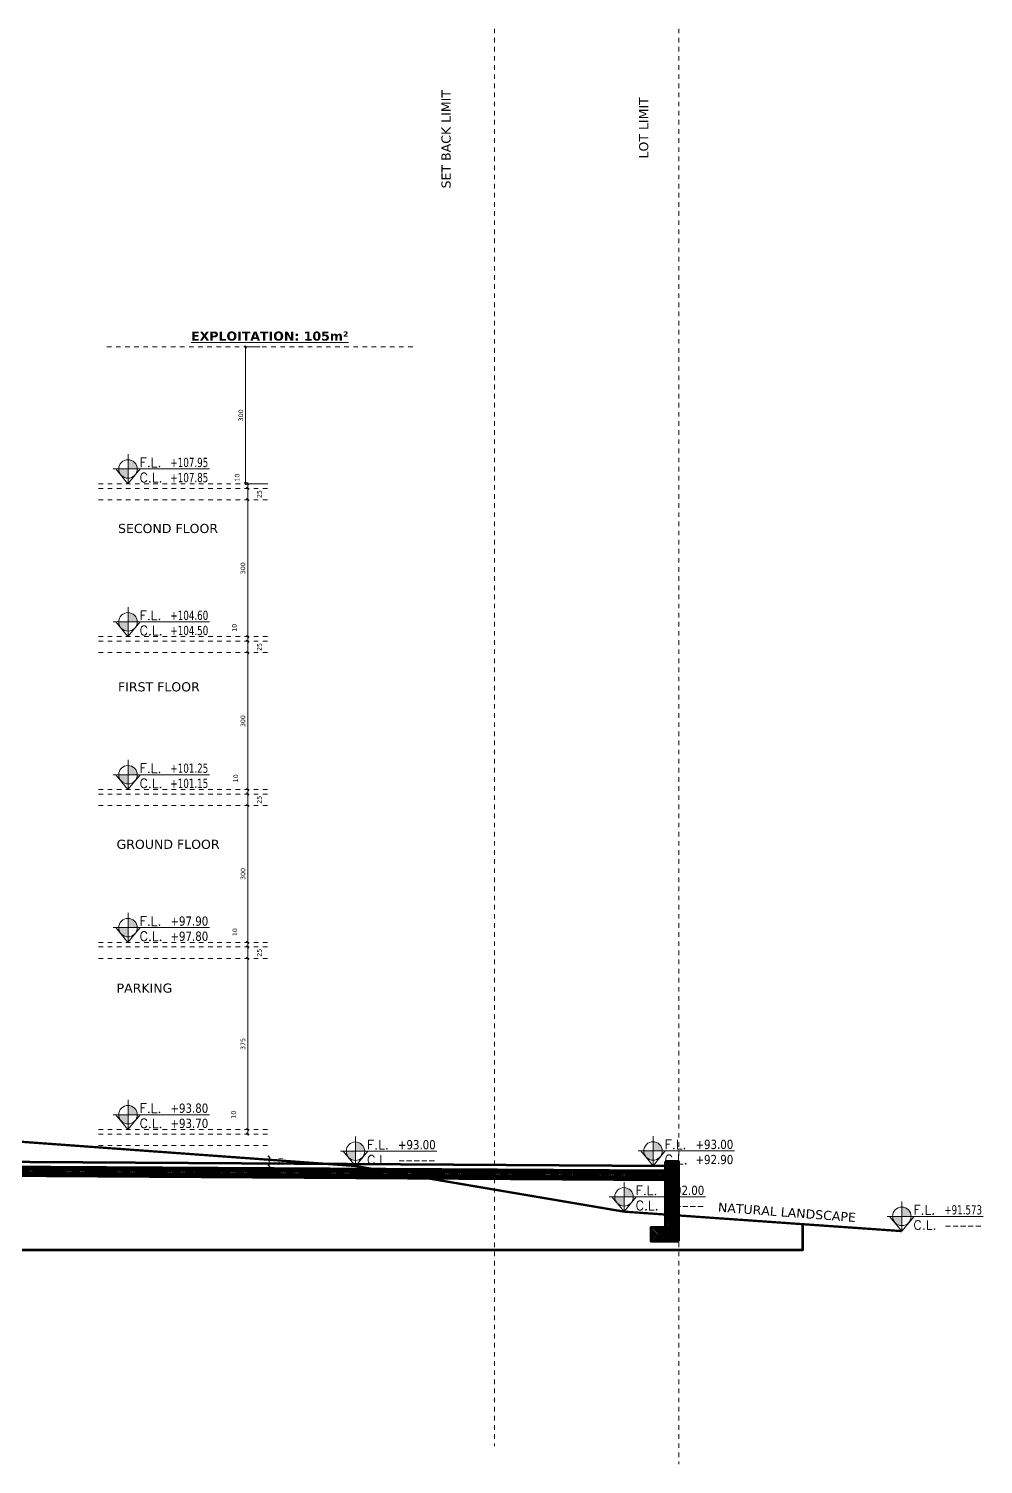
# Model space of a CAD drawing. Header units: inches. Extents: x -48 to 777, y -156 to 510.
# Drawn here: x 636.15 to 657.06, y -61.7 to -30.24 of the extents above; entities that cross this region are included whole.
import ezdxf
from ezdxf.enums import TextEntityAlignment as Align

# ---------------------------------------------------------------- set-up
doc = ezdxf.new("R2010")
doc.units = ezdxf.units.IN
doc.header["$MEASUREMENT"] = 0
doc.linetypes.add('HIDDEN', pattern=[0.375, 0.25, -0.125])
doc.linetypes.add('NUHA', pattern=[1.45, 0.75, -0.25, 0.2, -0.25])
doc.layers.get('Defpoints').update_dxf_attribs({"lineweight": 5})
for name, color, linetype, lineweight in [('A-DIM', 9, 'Continuous', 5), ('A-HIDDEN', 254, 'HIDDEN', 5), ('A-PILLARS', 1, 'Continuous', 60), ('A-SIGNS1', 20, 'Continuous', 15), ('A-SIGNS2', 30, 'Continuous', 15), ('A-TEXT', 50, 'Continuous', 15), ('H-PILLARS', 61, 'Continuous', 5)]:
    doc.layers.add(name, color=color, linetype=linetype, lineweight=lineweight)
doc.styles.add('ROMAND', font='verdana.ttf')
doc.styles.add('ROMANS', font='romans__.ttf', dxfattribs={"height": 0.14})
doc.dimstyles.new('M-1.50', dxfattribs={"dimtxt": 0.1, "dimasz": 0.05, "dimexe": 0.025, "dimexo": 0.025, "dimgap": 0.05, "dimtad": 1, "dimlfac": 100, "dimrnd": 0.5, "dimzin": 9, "dimdsep": 46, "dimtxsty": 'ROMAND', "dimblk": 'OBLIQUE', "dimcen": 1, "dimdle": 0.025, "dimclrd": 256, "dimclre": 256, "dimclrt": 2, "dimadec": 0, "dimazin": 0, "dimtfac": 0.666667, "dimtmove": 2, "dimatfit": 3, "dimfxl": 0.04, "dimtolj": 1, "dimtzin": 5, "dimlwd": -1, "dimlwe": -1, "dimarcsym": 0})

# ---------------------------------------------------------------- blocks, each defined once
blk = doc.blocks.new('GXFHGCGFCD')
at = {"layer": 'A-SIGNS1', "linetype": 'NUHA'}
h = blk.add_hatch(color=256, dxfattribs=at)
h.paths.add_polyline_path([(90.382, 61.33), (90.382, 61.17), (90.542, 61.17, 0.414214)])
h.paths.add_polyline_path([(90.382, 61.17), (90.222, 61.17, 0.414214), (90.382, 61.01)])
at = {"layer": 'A-SIGNS1'}
for p, q in [((90.382, 60.914), (90.382, 61.426)), ((90.126, 61.17), (91.79, 61.17))]:
    blk.add_line(p, q, dxfattribs=at)
blk.add_circle((90.382, 61.17), 0.16, dxfattribs=at)
blk = doc.blocks.new('DGXFHXFGDFD')
at = {"layer": 'A-SIGNS1'}
blk.add_blockref('GXFHGCGFCD', (0, 0), dxfattribs=at)
at = {"layer": 'A-SIGNS2', "linetype": 'NUHA', "style": 'ROMANS'}
for s, p in [('F.L.', (90.583, 61.203)), ('C.L.', (90.583, 60.941))]:
    blk.add_text(s, height=0.16, dxfattribs=at).set_placement(p)
at = {"layer": 'A-SIGNS2', "style": 'ROMANS', "width": 0.910135, "flags": 4}
for tag, p, p2 in [('NIV.FINI', (91.116, 61.203), (91.79, 61.203)), ('NIV.BETON', (91.116, 60.941), (91.79, 60.941))]:
    blk.add_attdef(tag, text='', height=0.16, dxfattribs=at).set_placement(p, p2, align=Align.FIT)
blk = doc.blocks.new('_Oblique')
at = {"color": 0, "linetype": 'ByBlock', "lineweight": -2}
blk.add_line((-0.5, -0.5), (0.5, 0.5), dxfattribs=at)
blk = doc.blocks.new('*D2256')
at = {"layer": 'A-DIM', "transparency": 16777216}
blk.add_line((641.413, -55.185), (641.413, -54.935), dxfattribs=at)
at = {"layer": 'Defpoints', "color": 0, "transparency": 16777216}
for p in [(641.413, -54.96), (641.413, -54.96), (641.413, -55.16)]:
    blk.add_point(p, dxfattribs=at)
at = {"layer": 'A-DIM', "transparency": 16777216, "xscale": 0.05, "yscale": 0.05, "zscale": 0.05}
for p, rotation in [((641.413, -54.96), 90), ((641.413, -55.16), 270)]:
    blk.add_blockref('_Oblique', p, dxfattribs=dict(at, rotation=rotation))
at = {"layer": 'A-DIM', "color": 2, "transparency": 16777216, "insert": (641.669, -55.06), "char_height": 0.1, "attachment_point": 5, "rotation": 90, "style": 'ROMAND'}
blk.add_mtext('\\A1;20', dxfattribs=at)
blk = doc.blocks.new('*D2257')
at = {"layer": 'A-DIM', "transparency": 16777216}
blk.add_line((640.943, -54.485), (640.943, -54.335), dxfattribs=at)
at = {"layer": 'Defpoints', "color": 0, "transparency": 16777216}
for p in [(640.943, -54.36), (640.943, -54.36), (640.943, -54.46)]:
    blk.add_point(p, dxfattribs=at)
at = {"layer": 'A-DIM', "transparency": 16777216, "xscale": 0.05, "yscale": 0.05, "zscale": 0.05}
for p, rotation in [((640.943, -54.36), 90), ((640.943, -54.46), 270)]:
    blk.add_blockref('_Oblique', p, dxfattribs=dict(at, rotation=rotation))
at = {"layer": 'A-DIM', "color": 2, "transparency": 16777216, "insert": (640.634, -54.034), "char_height": 0.1, "attachment_point": 5, "rotation": 90, "style": 'ROMAND'}
blk.add_mtext('\\A1;10', dxfattribs=at)
blk = doc.blocks.new('*D2258')
at = {"layer": 'A-DIM', "transparency": 16777216}
blk.add_line((640.943, -54.385), (640.943, -50.585), dxfattribs=at)
at = {"layer": 'Defpoints', "color": 0, "transparency": 16777216}
for p in [(640.943, -50.61), (640.943, -50.61), (640.943, -54.36)]:
    blk.add_point(p, dxfattribs=at)
at = {"layer": 'A-DIM', "transparency": 16777216, "xscale": 0.05, "yscale": 0.05, "zscale": 0.05}
for p, rotation in [((640.943, -50.61), 90), ((640.943, -54.36), 270)]:
    blk.add_blockref('_Oblique', p, dxfattribs=dict(at, rotation=rotation))
at = {"layer": 'A-DIM', "color": 2, "transparency": 16777216, "insert": (640.84, -52.485), "char_height": 0.1, "attachment_point": 5, "rotation": 90, "style": 'ROMAND'}
blk.add_mtext('\\A1;375', dxfattribs=at)
blk = doc.blocks.new('*D2259')
at = {"layer": 'A-DIM', "transparency": 16777216}
blk.add_line((640.943, -50.635), (640.943, -50.335), dxfattribs=at)
at = {"layer": 'Defpoints', "color": 0, "transparency": 16777216}
for p in [(640.943, -50.36), (640.943, -50.36), (640.943, -50.61)]:
    blk.add_point(p, dxfattribs=at)
at = {"layer": 'A-DIM', "transparency": 16777216, "xscale": 0.05, "yscale": 0.05, "zscale": 0.05}
for p, rotation in [((640.943, -50.36), 90), ((640.943, -50.61), 270)]:
    blk.add_blockref('_Oblique', p, dxfattribs=dict(at, rotation=rotation))
at = {"layer": 'A-DIM', "color": 2, "transparency": 16777216, "insert": (641.199, -50.485), "char_height": 0.1, "attachment_point": 5, "rotation": 90, "style": 'ROMAND'}
blk.add_mtext('\\A1;25', dxfattribs=at)
blk = doc.blocks.new('*D2260')
at = {"layer": 'A-DIM', "transparency": 16777216}
for p, q in [((640.943, -50.26), (640.943, -50.21)), ((640.943, -50.36), (640.943, -50.26)), ((640.943, -50.36), (640.943, -50.41))]:
    blk.add_line(p, q, dxfattribs=at)
at = {"layer": 'Defpoints', "color": 0, "transparency": 16777216}
for p in [(640.943, -50.26), (640.943, -50.26), (640.943, -50.36)]:
    blk.add_point(p, dxfattribs=at)
at = {"layer": 'A-DIM', "transparency": 16777216, "xscale": 0.05, "yscale": 0.05, "zscale": 0.05}
for p, rotation in [((640.943, -50.26), 270), ((640.943, -50.36), 90)]:
    blk.add_blockref('_Oblique', p, dxfattribs=dict(at, rotation=rotation))
at = {"layer": 'A-DIM', "color": 2, "transparency": 16777216, "insert": (640.663, -50.035), "char_height": 0.1, "attachment_point": 5, "rotation": 90, "style": 'ROMAND'}
blk.add_mtext('\\A1;10', dxfattribs=at)
blk = doc.blocks.new('*D2261')
at = {"layer": 'A-DIM', "transparency": 16777216}
blk.add_line((640.943, -50.285), (640.943, -47.235), dxfattribs=at)
at = {"layer": 'Defpoints', "color": 0, "transparency": 16777216}
for p in [(640.943, -47.26), (640.943, -47.26), (640.943, -50.26)]:
    blk.add_point(p, dxfattribs=at)
at = {"layer": 'A-DIM', "transparency": 16777216, "xscale": 0.05, "yscale": 0.05, "zscale": 0.05}
for p, rotation in [((640.943, -47.26), 90), ((640.943, -50.26), 270)]:
    blk.add_blockref('_Oblique', p, dxfattribs=dict(at, rotation=rotation))
at = {"layer": 'A-DIM', "color": 2, "transparency": 16777216, "insert": (640.84, -48.76), "char_height": 0.1, "attachment_point": 5, "rotation": 90, "style": 'ROMAND'}
blk.add_mtext('\\A1;300', dxfattribs=at)
blk = doc.blocks.new('*D2262')
at = {"layer": 'A-DIM', "transparency": 16777216}
blk.add_line((640.943, -47.285), (640.943, -46.985), dxfattribs=at)
at = {"layer": 'Defpoints', "color": 0, "transparency": 16777216}
for p in [(640.943, -47.01), (640.943, -47.01), (640.943, -47.26)]:
    blk.add_point(p, dxfattribs=at)
at = {"layer": 'A-DIM', "transparency": 16777216, "xscale": 0.05, "yscale": 0.05, "zscale": 0.05}
for p, rotation in [((640.943, -47.01), 90), ((640.943, -47.26), 270)]:
    blk.add_blockref('_Oblique', p, dxfattribs=dict(at, rotation=rotation))
at = {"layer": 'A-DIM', "color": 2, "transparency": 16777216, "insert": (641.199, -47.135), "char_height": 0.1, "attachment_point": 5, "rotation": 90, "style": 'ROMAND'}
blk.add_mtext('\\A1;25', dxfattribs=at)
blk = doc.blocks.new('*D2263')
at = {"layer": 'A-DIM', "transparency": 16777216}
blk.add_line((640.943, -47.035), (640.943, -46.885), dxfattribs=at)
at = {"layer": 'Defpoints', "color": 0, "transparency": 16777216}
for p in [(640.943, -46.91), (640.943, -46.91), (640.943, -47.01)]:
    blk.add_point(p, dxfattribs=at)
at = {"layer": 'A-DIM', "transparency": 16777216, "xscale": 0.05, "yscale": 0.05, "zscale": 0.05}
for p, rotation in [((640.943, -46.91), 90), ((640.943, -47.01), 270)]:
    blk.add_blockref('_Oblique', p, dxfattribs=dict(at, rotation=rotation))
at = {"layer": 'A-DIM', "color": 2, "transparency": 16777216, "insert": (640.681, -46.664), "char_height": 0.1, "attachment_point": 5, "rotation": 90, "style": 'ROMAND'}
blk.add_mtext('\\A1;10', dxfattribs=at)
blk = doc.blocks.new('*D2264')
at = {"layer": 'A-DIM', "transparency": 16777216}
blk.add_line((640.943, -46.935), (640.943, -43.885), dxfattribs=at)
at = {"layer": 'Defpoints', "color": 0, "transparency": 16777216}
for p in [(640.943, -43.91), (640.943, -43.91), (640.943, -46.91)]:
    blk.add_point(p, dxfattribs=at)
at = {"layer": 'A-DIM', "transparency": 16777216, "xscale": 0.05, "yscale": 0.05, "zscale": 0.05}
for p, rotation in [((640.943, -43.91), 90), ((640.943, -46.91), 270)]:
    blk.add_blockref('_Oblique', p, dxfattribs=dict(at, rotation=rotation))
at = {"layer": 'A-DIM', "color": 2, "transparency": 16777216, "insert": (640.84, -45.41), "char_height": 0.1, "attachment_point": 5, "rotation": 90, "style": 'ROMAND'}
blk.add_mtext('\\A1;300', dxfattribs=at)
blk = doc.blocks.new('*D2265')
at = {"layer": 'A-DIM', "transparency": 16777216}
blk.add_line((640.943, -43.935), (640.943, -43.635), dxfattribs=at)
at = {"layer": 'Defpoints', "color": 0, "transparency": 16777216}
for p in [(640.943, -43.66), (640.943, -43.66), (640.943, -43.91)]:
    blk.add_point(p, dxfattribs=at)
at = {"layer": 'A-DIM', "transparency": 16777216, "xscale": 0.05, "yscale": 0.05, "zscale": 0.05}
for p, rotation in [((640.943, -43.66), 90), ((640.943, -43.91), 270)]:
    blk.add_blockref('_Oblique', p, dxfattribs=dict(at, rotation=rotation))
at = {"layer": 'A-DIM', "color": 2, "transparency": 16777216, "insert": (641.199, -43.785), "char_height": 0.1, "attachment_point": 5, "rotation": 90, "style": 'ROMAND'}
blk.add_mtext('\\A1;25', dxfattribs=at)
blk = doc.blocks.new('*D2266')
at = {"layer": 'A-DIM', "transparency": 16777216}
blk.add_line((640.943, -43.685), (640.943, -43.535), dxfattribs=at)
at = {"layer": 'Defpoints', "color": 0, "transparency": 16777216}
for p in [(640.943, -43.56), (640.943, -43.56), (640.943, -43.66)]:
    blk.add_point(p, dxfattribs=at)
at = {"layer": 'A-DIM', "transparency": 16777216, "xscale": 0.05, "yscale": 0.05, "zscale": 0.05}
for p, rotation in [((640.943, -43.56), 90), ((640.943, -43.66), 270)]:
    blk.add_blockref('_Oblique', p, dxfattribs=dict(at, rotation=rotation))
at = {"layer": 'A-DIM', "color": 2, "transparency": 16777216, "insert": (640.652, -43.367), "char_height": 0.1, "attachment_point": 5, "rotation": 90, "style": 'ROMAND'}
blk.add_mtext('\\A1;10', dxfattribs=at)
blk = doc.blocks.new('*D2267')
at = {"layer": 'A-DIM', "transparency": 16777216}
blk.add_line((640.943, -43.585), (640.943, -40.535), dxfattribs=at)
at = {"layer": 'Defpoints', "color": 0, "transparency": 16777216}
for p in [(640.943, -40.56), (640.943, -40.56), (640.943, -43.56)]:
    blk.add_point(p, dxfattribs=at)
at = {"layer": 'A-DIM', "transparency": 16777216, "xscale": 0.05, "yscale": 0.05, "zscale": 0.05}
for p, rotation in [((640.943, -40.56), 90), ((640.943, -43.56), 270)]:
    blk.add_blockref('_Oblique', p, dxfattribs=dict(at, rotation=rotation))
at = {"layer": 'A-DIM', "color": 2, "transparency": 16777216, "insert": (640.84, -42.06), "char_height": 0.1, "attachment_point": 5, "rotation": 90, "style": 'ROMAND'}
blk.add_mtext('\\A1;300', dxfattribs=at)
blk = doc.blocks.new('*D2268')
at = {"layer": 'A-DIM', "transparency": 16777216}
blk.add_line((640.943, -40.585), (640.943, -40.285), dxfattribs=at)
at = {"layer": 'Defpoints', "color": 0, "transparency": 16777216}
for p in [(640.943, -40.31), (640.943, -40.31), (640.943, -40.56)]:
    blk.add_point(p, dxfattribs=at)
at = {"layer": 'A-DIM', "transparency": 16777216, "xscale": 0.05, "yscale": 0.05, "zscale": 0.05}
for p, rotation in [((640.943, -40.31), 90), ((640.943, -40.56), 270)]:
    blk.add_blockref('_Oblique', p, dxfattribs=dict(at, rotation=rotation))
at = {"layer": 'A-DIM', "color": 2, "transparency": 16777216, "insert": (641.199, -40.435), "char_height": 0.1, "attachment_point": 5, "rotation": 90, "style": 'ROMAND'}
blk.add_mtext('\\A1;25', dxfattribs=at)
blk = doc.blocks.new('*D2269')
at = {"layer": 'A-DIM', "transparency": 16777216}
blk.add_line((640.943, -40.335), (640.943, -40.185), dxfattribs=at)
at = {"layer": 'Defpoints', "color": 0, "transparency": 16777216}
for p in [(640.943, -40.21), (640.943, -40.21), (640.943, -40.31)]:
    blk.add_point(p, dxfattribs=at)
at = {"layer": 'A-DIM', "transparency": 16777216, "xscale": 0.05, "yscale": 0.05, "zscale": 0.05}
for p, rotation in [((640.943, -40.21), 90), ((640.943, -40.31), 270)]:
    blk.add_blockref('_Oblique', p, dxfattribs=dict(at, rotation=rotation))
at = {"layer": 'A-DIM', "color": 2, "transparency": 16777216, "insert": (640.712, -40.074), "char_height": 0.1, "attachment_point": 5, "rotation": 90, "style": 'ROMAND'}
blk.add_mtext('\\A1;10', dxfattribs=at)
blk = doc.blocks.new('*D2270')
at = {"layer": 'A-DIM', "transparency": 16777216}
for p, q in [((641.218, -37.21), (640.87, -37.21)), ((640.895, -37.185), (640.895, -40.235)), ((641.388, -40.21), (640.87, -40.21))]:
    blk.add_line(p, q, dxfattribs=at)
at = {"layer": 'Defpoints', "color": 0, "transparency": 16777216}
for p in [(641.243, -37.21), (640.895, -40.21), (641.413, -40.21)]:
    blk.add_point(p, dxfattribs=at)
at = {"layer": 'A-DIM', "transparency": 16777216, "xscale": 0.05, "yscale": 0.05, "zscale": 0.05}
for p, rotation in [((640.895, -37.21), 90), ((640.895, -40.21), 270)]:
    blk.add_blockref('_Oblique', p, dxfattribs=dict(at, rotation=rotation))
at = {"layer": 'A-DIM', "color": 2, "transparency": 16777216, "insert": (640.793, -38.71), "char_height": 0.1, "attachment_point": 5, "rotation": 90, "style": 'ROMAND'}
blk.add_mtext('\\A1;300', dxfattribs=at)
blk = doc.blocks.new('land 1')
at = {"layer": 'A-HIDDEN', "const_width": 0.05}
blk.add_lwpolyline([(54.398, -84.31), (56.311, -84.31), (56.448, -84.51), (56.448, -84.51), (56.83, -85.51), (57.289, -86.51), (62.573, -87.51), (68.756, -88.51), (75.405, -89.51), (82.346, -90.51), (88.715, -91.51), (102.502, -92.51), (108.386, -93.51), (114.473, -93.937), (114.473, -93.937)], dxfattribs=at)
at = {"layer": 'A-SIGNS1'}
for points in [[(56.716, -84.186), (56.448, -84.51), (56.178, -84.186)], [(57.098, -85.186), (56.83, -85.51), (56.56, -85.186)], [(57.557, -86.186), (57.289, -86.51), (57.019, -86.186)], [(62.841, -87.186), (62.573, -87.51), (62.303, -87.186)], [(69.024, -88.186), (68.756, -88.51), (68.486, -88.186)], [(75.673, -89.186), (75.405, -89.51), (75.135, -89.186)], [(82.613, -90.186), (82.346, -90.51), (82.076, -90.186)], [(88.982, -91.186), (88.715, -91.51), (88.445, -91.186)], [(102.77, -92.186), (102.502, -92.51), (102.232, -92.186)], [(108.654, -93.186), (108.386, -93.51), (108.116, -93.186)], [(114.741, -93.613), (114.473, -93.937), (114.203, -93.613)]]:
    blk.add_lwpolyline(points, dxfattribs=at)
ref = blk.add_blockref('DGXFHXFGDFD', (-58.084, -161.701), dxfattribs=dict(at, xscale=1.267200000000003, yscale=1.267200000000003, zscale=1.267200000000003))
ref.add_attrib('NIV.FINI', '+101.00', dxfattribs={"layer": 'A-SIGNS2', "height": 0.2028, "style": 'ROMAND', "width": 0.680836}).set_placement((57.378, -84.144), (58.206, -84.144), align=Align.FIT)
ref.add_attrib('NIV.BETON', '-----', dxfattribs={"layer": 'A-SIGNS2', "height": 0.2028, "style": 'ROMAND', "width": 1.307645}).set_placement((57.378, -84.476), (58.206, -84.476), align=Align.FIT)
ref = blk.add_blockref('DGXFHXFGDFD', (-57.702, -162.701), dxfattribs=dict(at, xscale=1.267200000000003, yscale=1.267200000000003, zscale=1.267200000000003))
ref.add_attrib('NIV.FINI', '+100.00', dxfattribs={"layer": 'A-SIGNS2', "height": 0.2028, "style": 'ROMAND', "width": 0.680836}).set_placement((57.76, -85.144), (58.588, -85.144), align=Align.FIT)
ref.add_attrib('NIV.BETON', '-----', dxfattribs={"layer": 'A-SIGNS2', "height": 0.2028, "style": 'ROMAND', "width": 1.307645}).set_placement((57.76, -85.476), (58.588, -85.476), align=Align.FIT)
ref = blk.add_blockref('DGXFHXFGDFD', (-57.242, -163.701), dxfattribs=dict(at, xscale=1.267200000000003, yscale=1.267200000000003, zscale=1.267200000000003))
ref.add_attrib('NIV.FINI', '+99.00', dxfattribs={"layer": 'A-SIGNS2', "height": 0.2028, "style": 'ROMAND', "width": 0.797031}).set_placement((58.22, -86.144), (59.048, -86.144), align=Align.FIT)
ref.add_attrib('NIV.BETON', '-----', dxfattribs={"layer": 'A-SIGNS2', "height": 0.2028, "style": 'ROMAND', "width": 1.307645}).set_placement((58.22, -86.476), (59.048, -86.476), align=Align.FIT)
ref = blk.add_blockref('DGXFHXFGDFD', (-51.959, -164.701), dxfattribs=dict(at, xscale=1.267200000000003, yscale=1.267200000000003, zscale=1.267200000000003))
ref.add_attrib('NIV.FINI', '+98.00', dxfattribs={"layer": 'A-SIGNS2', "height": 0.2028, "style": 'ROMAND', "width": 0.797031}).set_placement((63.503, -87.144), (64.331, -87.144), align=Align.FIT)
ref.add_attrib('NIV.BETON', '-----', dxfattribs={"layer": 'A-SIGNS2', "height": 0.2028, "style": 'ROMAND', "width": 1.307645}).set_placement((63.503, -87.476), (64.331, -87.476), align=Align.FIT)
ref = blk.add_blockref('DGXFHXFGDFD', (-45.776, -165.701), dxfattribs=dict(at, xscale=1.267200000000003, yscale=1.267200000000003, zscale=1.267200000000003))
ref.add_attrib('NIV.FINI', '+97.00', dxfattribs={"layer": 'A-SIGNS2', "height": 0.2028, "style": 'ROMAND', "width": 0.797031}).set_placement((69.686, -88.144), (70.514, -88.144), align=Align.FIT)
ref.add_attrib('NIV.BETON', '-----', dxfattribs={"layer": 'A-SIGNS2', "height": 0.2028, "style": 'ROMAND', "width": 1.307645}).set_placement((69.686, -88.476), (70.514, -88.476), align=Align.FIT)
ref = blk.add_blockref('DGXFHXFGDFD', (-39.127, -166.701), dxfattribs=dict(at, xscale=1.267200000000003, yscale=1.267200000000003, zscale=1.267200000000003))
ref.add_attrib('NIV.FINI', '+96.00', dxfattribs={"layer": 'A-SIGNS2', "height": 0.2028, "style": 'ROMAND', "width": 0.797031}).set_placement((76.335, -89.144), (77.163, -89.144), align=Align.FIT)
ref.add_attrib('NIV.BETON', '-----', dxfattribs={"layer": 'A-SIGNS2', "height": 0.2028, "style": 'ROMAND', "width": 1.307645}).set_placement((76.335, -89.476), (77.163, -89.476), align=Align.FIT)
ref = blk.add_blockref('DGXFHXFGDFD', (-32.186, -167.701), dxfattribs=dict(at, xscale=1.267200000000003, yscale=1.267200000000003, zscale=1.267200000000003))
ref.add_attrib('NIV.FINI', '+95.00', dxfattribs={"layer": 'A-SIGNS2', "height": 0.2028, "style": 'ROMAND', "width": 0.797031}).set_placement((83.276, -90.144), (84.104, -90.144), align=Align.FIT)
ref.add_attrib('NIV.BETON', '-----', dxfattribs={"layer": 'A-SIGNS2', "height": 0.2028, "style": 'ROMAND', "width": 1.307645}).set_placement((83.276, -90.476), (84.104, -90.476), align=Align.FIT)
ref = blk.add_blockref('DGXFHXFGDFD', (-25.817, -168.701), dxfattribs=dict(at, xscale=1.267200000000003, yscale=1.267200000000003, zscale=1.267200000000003))
ref.add_attrib('NIV.FINI', '+94.00', dxfattribs={"layer": 'A-SIGNS2', "height": 0.2028, "style": 'ROMAND', "width": 0.797031}).set_placement((89.645, -91.144), (90.473, -91.144), align=Align.FIT)
ref.add_attrib('NIV.BETON', '-----', dxfattribs={"layer": 'A-SIGNS2', "height": 0.2028, "style": 'ROMAND', "width": 1.307645}).set_placement((89.645, -91.476), (90.473, -91.476), align=Align.FIT)
ref = blk.add_blockref('DGXFHXFGDFD', (-12.03, -169.701), dxfattribs=dict(at, xscale=1.267200000000003, yscale=1.267200000000003, zscale=1.267200000000003))
ref.add_attrib('NIV.FINI', '+93.00', dxfattribs={"layer": 'A-SIGNS2', "height": 0.2028, "style": 'ROMAND', "width": 0.797031}).set_placement((103.432, -92.144), (104.26, -92.144), align=Align.FIT)
ref.add_attrib('NIV.BETON', '-----', dxfattribs={"layer": 'A-SIGNS2', "height": 0.2028, "style": 'ROMAND', "width": 1.307645}).set_placement((103.432, -92.476), (104.26, -92.476), align=Align.FIT)
ref = blk.add_blockref('DGXFHXFGDFD', (-6.146, -170.701), dxfattribs=dict(at, xscale=1.267200000000003, yscale=1.267200000000003, zscale=1.267200000000003))
ref.add_attrib('NIV.FINI', '+92.00', dxfattribs={"layer": 'A-SIGNS2', "height": 0.2028, "style": 'ROMAND', "width": 0.797031}).set_placement((109.316, -93.144), (110.144, -93.144), align=Align.FIT)
ref.add_attrib('NIV.BETON', '-----', dxfattribs={"layer": 'A-SIGNS2', "height": 0.2028, "style": 'ROMAND', "width": 1.307645}).set_placement((109.316, -93.476), (110.144, -93.476), align=Align.FIT)
ref = blk.add_blockref('DGXFHXFGDFD', (-0.059, -171.128), dxfattribs=dict(at, xscale=1.267200000000003, yscale=1.267200000000003, zscale=1.267200000000003))
ref.add_attrib('NIV.FINI', '+91.573', dxfattribs={"layer": 'A-SIGNS2', "height": 0.2028, "style": 'ROMAND', "width": 0.680836}).set_placement((115.403, -93.571), (116.231, -93.571), align=Align.FIT)
ref.add_attrib('NIV.BETON', '-----', dxfattribs={"layer": 'A-SIGNS2', "height": 0.2028, "style": 'ROMAND', "width": 1.307645}).set_placement((115.403, -93.903), (116.231, -93.903), align=Align.FIT)

msp = doc.modelspace()

# ---------------------------------------------------------------- hatches: boundary and pattern name
at = {"layer": 'H-PILLARS'}
h = msp.add_hatch(dxfattribs=at)
h.set_pattern_fill('ANSI31', color=256, scale=0.2, angle=90)
h.set_pattern_definition([(135, (540.8021, -53.112392), (-0.0176776695, -0.0176776695), [])])
h.paths.add_polyline_path([(650.09106, -55.25987), (633.83842, -55.15987), (633.83842, -55.35987), (650.09168, -55.45987)])
h = msp.add_hatch(dxfattribs=at)
h.set_pattern_fill('ANSI31', color=256, scale=0.2, angle=90)
h.set_pattern_definition([(135, (409.28731, -53.928783), (-0.0176776695, -0.0176776695), [])])
h.paths.add_polyline_path([(650.39168, -55.05987), (650.09168, -55.05987), (650.09168, -56.50987), (650.39168, -56.50987)])
h = msp.add_hatch(dxfattribs=at)
h.set_pattern_fill('ANSI31', color=256, scale=0.2, angle=90)
h.set_pattern_definition([(135, (409.28731, -54.21658), (-0.0176776695, -0.0176776695), [])])
h.paths.add_polyline_path([(650.39168, -56.80987), (650.39168, -56.50987), (649.77819, -56.50987), (649.77819, -56.80987)])

# ---------------------------------------------------------------- linework, layer by layer
at = {"layer": 'A-HIDDEN', "ltscale": 0.4}
for p, q in [((646.35104, -30.23752), (646.35104, -61.29588)), ((650.39168, -30.23752), (650.39168, -61.69588)), ((637.67603, -40.20987), (641.41251, -40.20987)), ((637.67603, -40.30987), (641.41251, -40.30987)), ((637.67603, -40.55987), (641.41251, -40.55987)), ((637.67603, -43.55987), (641.41251, -43.55987)), ((637.67603, -43.65987), (641.41251, -43.65987)), ((637.67603, -43.90987), (641.41251, -43.90987)), ((637.67603, -46.90987), (641.41251, -46.90987)), ((637.67603, -47.00987), (641.41251, -47.00987)), ((637.67603, -47.25987), (641.41251, -47.25987)), ((637.67603, -50.25987), (641.41251, -50.25987)), ((637.67603, -50.35987), (641.41251, -50.35987)), ((637.67603, -50.60987), (641.41251, -50.60987)), ((637.67603, -54.35992), (641.41251, -54.35992)), ((637.67603, -54.45992), (641.41251, -54.45992)), ((637.67603, -54.70992), (641.41251, -54.70992))]:
    msp.add_line(p, q, dxfattribs=at)
at = {"layer": 'A-HIDDEN', "linetype": 'HIDDEN', "ltscale": 0.3}
msp.add_line((637.85909, -37.20987), (644.6266, -37.20987), dxfattribs=at)
at = {"layer": 'A-PILLARS'}
for p, q in [((633.78839, -55.35987), (650.09168, -55.45987)), ((633.83842, -55.15987), (650.09168, -55.25987))]:
    msp.add_line(p, q, dxfattribs=at)
for points in [[(595.44645, -46.95987), (595.44645, -56.99318), (653.10287, -56.99318), (653.10287, -56.46103)], [(650.09168, -55.15987), (633.83842, -55.05987)]]:
    msp.add_lwpolyline(points, dxfattribs=at)
for points in [[(650.09168, -55.05987), (650.09168, -56.50987), (650.39168, -56.50987), (650.39168, -55.05987)], [(650.39168, -56.80987), (650.39168, -56.50987), (649.77819, -56.50987), (649.77819, -56.80987)]]:
    msp.add_lwpolyline(points, close=True, dxfattribs=at)
at = {"layer": 'A-SIGNS1'}
for points in [[(638.58892, -39.88547), (638.32102, -40.20987), (638.05102, -39.88547)], [(638.58892, -43.23547), (638.32102, -43.55987), (638.05102, -43.23547)], [(638.58892, -46.58547), (638.32102, -46.90987), (638.05102, -46.58547)], [(638.58892, -49.93547), (638.32102, -50.25987), (638.05102, -49.93547)], [(638.58892, -54.03551), (638.32102, -54.35992), (638.05102, -54.03551)], [(650.09189, -54.82914), (649.82399, -55.15354), (649.55398, -54.82914)]]:
    msp.add_lwpolyline(points, dxfattribs=at)

# ---------------------------------------------------------------- block references
at = {"layer": 'A-DIM'}
msp.add_blockref('land 1', (540.8021, 37.35048), dxfattribs=at)
at = {"layer": 'A-SIGNS1'}
ref = msp.add_blockref('DGXFHXFGDFD', (523.78912, -117.40023), dxfattribs=dict(at, xscale=1.267200000000003, yscale=1.267200000000003, zscale=1.267200000000003))
ref.add_attrib('NIV.FINI', '+107.95', dxfattribs={"layer": 'A-SIGNS2', "height": 0.202752, "style": 'ROMAND', "width": 0.680836}).set_placement((639.25114, -39.84362), (640.07911, -39.84362), align=Align.FIT)
ref.add_attrib('NIV.BETON', '+107.85', dxfattribs={"layer": 'A-SIGNS2', "height": 0.202752, "style": 'ROMAND', "width": 0.680836}).set_placement((639.25114, -40.17539), (640.07911, -40.17539), align=Align.FIT)
ref = msp.add_blockref('DGXFHXFGDFD', (523.78912, -120.75023), dxfattribs=dict(at, xscale=1.267200000000003, yscale=1.267200000000003, zscale=1.267200000000003))
ref.add_attrib('NIV.FINI', '+104.60', dxfattribs={"layer": 'A-SIGNS2', "height": 0.202752, "style": 'ROMAND', "width": 0.680836}).set_placement((639.25114, -43.19362), (640.07911, -43.19362), align=Align.FIT)
ref.add_attrib('NIV.BETON', '+104.50', dxfattribs={"layer": 'A-SIGNS2', "height": 0.202752, "style": 'ROMAND', "width": 0.680836}).set_placement((639.25114, -43.52539), (640.07911, -43.52539), align=Align.FIT)
ref = msp.add_blockref('DGXFHXFGDFD', (523.78912, -124.10023), dxfattribs=dict(at, xscale=1.267200000000003, yscale=1.267200000000003, zscale=1.267200000000003))
ref.add_attrib('NIV.FINI', '+101.25', dxfattribs={"layer": 'A-SIGNS2', "height": 0.202752, "style": 'ROMAND', "width": 0.680836}).set_placement((639.25114, -46.54362), (640.07911, -46.54362), align=Align.FIT)
ref.add_attrib('NIV.BETON', '+101.15', dxfattribs={"layer": 'A-SIGNS2', "height": 0.202752, "style": 'ROMAND', "width": 0.680836}).set_placement((639.25114, -46.87539), (640.07911, -46.87539), align=Align.FIT)
ref = msp.add_blockref('DGXFHXFGDFD', (523.78912, -127.45023), dxfattribs=dict(at, xscale=1.267200000000003, yscale=1.267200000000003, zscale=1.267200000000003))
ref.add_attrib('NIV.FINI', '+97.90', dxfattribs={"layer": 'A-SIGNS2', "height": 0.202752, "style": 'ROMAND', "width": 0.797031}).set_placement((639.25114, -49.89362), (640.07911, -49.89362), align=Align.FIT)
ref.add_attrib('NIV.BETON', '+97.80', dxfattribs={"layer": 'A-SIGNS2', "height": 0.202752, "style": 'ROMAND', "width": 0.797031}).set_placement((639.25114, -50.22539), (640.07911, -50.22539), align=Align.FIT)
ref = msp.add_blockref('DGXFHXFGDFD', (523.78912, -131.55027), dxfattribs=dict(at, xscale=1.267200000000003, yscale=1.267200000000003, zscale=1.267200000000003))
ref.add_attrib('NIV.FINI', '+93.80', dxfattribs={"layer": 'A-SIGNS2', "height": 0.202752, "style": 'ROMAND', "width": 0.797031}).set_placement((639.25114, -53.99366), (640.07911, -53.99366), align=Align.FIT)
ref.add_attrib('NIV.BETON', '+93.70', dxfattribs={"layer": 'A-SIGNS2', "height": 0.202752, "style": 'ROMAND', "width": 0.797031}).set_placement((639.25114, -54.32543), (640.07911, -54.32543), align=Align.FIT)
ref = msp.add_blockref('DGXFHXFGDFD', (535.29209, -132.3439), dxfattribs=dict(at, xscale=1.267200000000003, yscale=1.267200000000003, zscale=1.267200000000003))
ref.add_attrib('NIV.FINI', '+93.00', dxfattribs={"layer": 'A-SIGNS2', "height": 0.202752, "style": 'ROMAND', "width": 0.797031}).set_placement((650.7541, -54.78729), (651.58207, -54.78729), align=Align.FIT)
ref.add_attrib('NIV.BETON', '+92.90', dxfattribs={"layer": 'A-SIGNS2', "height": 0.202752, "style": 'ROMAND', "width": 0.797031}).set_placement((650.7541, -55.11906), (651.58207, -55.11906), align=Align.FIT)

# ---------------------------------------------------------------- texts
at = {"layer": 'A-TEXT', "char_height": 0.2, "attachment_point": 1, "style": 'ROMAND'}
for s, insert, width, rotation in [('SET BACK LIMIT', (645.18873, -33.737), 3.1472551, 90), ('LOT LIMIT', (649.51894, -33.08199), 3.1472551, 90), ('NATURAL LANDSCAPE', (651.25517, -55.95991), 96.1902511, 355.671331)]:
    msp.add_mtext(s, dxfattribs=dict(at, insert=insert, width=width, rotation=rotation))
at = {"layer": 'A-TEXT', "char_height": 0.2, "style": 'ROMAND'}
for s, insert, width, attachment_point in [('{\\fVerdana|b1|i0|c0|p34;\\LEXPLOITATION: 105m²}', (643.14939, -37.07668), 3.8018074, 9), ('SECOND FLOOR', (638.10176, -41.08859), 3.1472551, 1), ('FIRST FLOOR', (638.10176, -44.55892), 3.1472551, 1), ('GROUND FLOOR', (638.07044, -48.00982), 3.1472551, 1), ('PARKING', (638.07044, -51.16108), 3.1472551, 1)]:
    msp.add_mtext(s, dxfattribs=dict(at, insert=insert, width=width, attachment_point=attachment_point))

# ---------------------------------------------------------------- dimensions: what is measured, and where the dimension line sits
at = {"layer": 'A-DIM'}
for base, p1, p2, picture, middle in [((640.89495, -40.20987), (641.24284, -37.20987), (641.41251, -40.20987), '*D2270', (640.79286, -38.70987)), ((640.9425, -40.55987), (640.9425, -43.55987), (640.9425, -40.55987), '*D2267', (640.84042, -42.05987)), ((640.9425, -40.30987), (640.9425, -40.55987), (640.9425, -40.30987), '*D2268', (641.19875, -40.43487)), ((640.9425, -43.65987), (640.9425, -43.90987), (640.9425, -43.65987), '*D2265', (641.19875, -43.78487)), ((640.9425, -43.90987), (640.9425, -46.90987), (640.9425, -43.90987), '*D2264', (640.84042, -45.40987)), ((640.9425, -47.00987), (640.9425, -47.25987), (640.9425, -47.00987), '*D2262', (641.19875, -47.13487)), ((640.9425, -47.25987), (640.9425, -50.25987), (640.9425, -47.25987), '*D2261', (640.84042, -48.75987)), ((640.9425, -50.60987), (640.9425, -54.35987), (640.9425, -50.60987), '*D2258', (640.84042, -52.48487)), ((640.9425, -50.35987), (640.9425, -50.60987), (640.9425, -50.35987), '*D2259', (641.19875, -50.48487)), ((641.41251, -54.95987), (641.41251, -55.15987), (641.41251, -54.95987), '*D2256', (641.66876, -55.05987))]:
    dim = msp.add_linear_dim(base=base, p1=p1, p2=p2, angle=90, dimstyle='M-1.50', dxfattribs=at)
    dim.commit()
    dim.dimension.update_dxf_attribs({"geometry": picture, "text_midpoint": middle})
for base, p1, p2, picture, middle in [((640.9425, -40.20987), (640.9425, -40.30987), (640.9425, -40.20987), '*D2269', (640.71169, -40.07375)), ((640.9425, -43.55987), (640.9425, -43.65987), (640.9425, -43.55987), '*D2266', (640.65243, -43.36721)), ((640.9425, -46.90987), (640.9425, -47.00987), (640.9425, -46.90987), '*D2263', (640.68091, -46.66359)), ((640.9425, -50.25987), (640.9425, -50.35987), (640.9425, -50.25987), '*D2260', (640.66343, -50.03528)), ((640.9425, -54.35987), (640.9425, -54.45987), (640.9425, -54.35987), '*D2257', (640.63384, -54.03413))]:
    dim = msp.add_linear_dim(base=base, p1=p1, p2=p2, angle=90, dimstyle='M-1.50', dxfattribs=at)
    dim.commit()
    dim.dimension.update_dxf_attribs({"geometry": picture, "text_midpoint": middle, "dimtype": 160})

doc.saveas('drawing.dxf')
